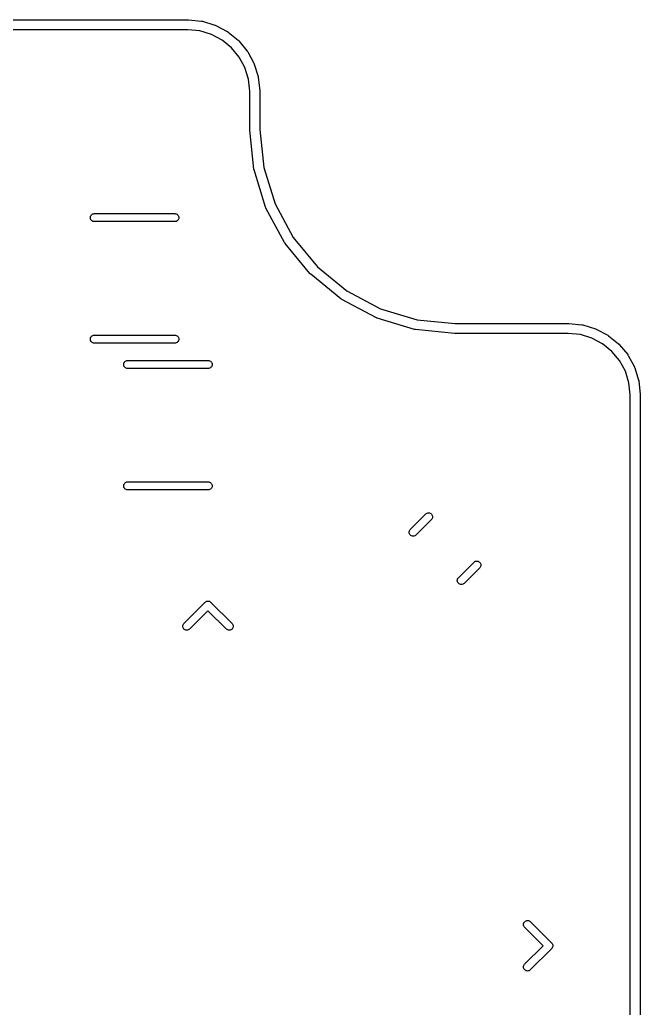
# Model space of a CAD drawing. Extents: x 69 to 230, y -100 to -50.
# Drawn here: x 221.18 to 230.47, y -65.94 to -51.12 of the extents above; entities that cross this region are included whole.
import ezdxf

# ---------------------------------------------------------------- set-up
doc = ezdxf.new("R2010")
doc.units = 0
doc.layers.add('BLACK', color=7, linetype='CONTINUOUS')

msp = doc.modelspace()

# ---------------------------------------------------------------- linework, layer by layer
at = {"layer": 'BLACK', "linetype": 'CONTINUOUS'}
for p, q in [((172.496, -51.125), (223.704, -51.125)), ((223.704, -51.125), (223.707, -51.1254)), ((223.707, -51.1254), (223.707, -51.1254)), ((223.707, -51.1254), (223.902, -51.1444)), ((223.902, -51.1444), (223.902, -51.1444)), ((223.902, -51.1444), (223.902, -51.1444)), ((223.902, -51.1444), (223.903, -51.1445)), ((223.903, -51.1445), (223.909, -51.1459)), ((223.909, -51.1459), (223.916, -51.1472)), ((223.916, -51.1472), (224.103, -51.2037)), ((224.103, -51.2037), (224.103, -51.2037)), ((224.103, -51.2037), (224.103, -51.2037)), ((224.103, -51.2037), (224.104, -51.204)), ((224.104, -51.204), (224.11, -51.2066)), ((224.11, -51.2066), (224.116, -51.2092)), ((224.116, -51.2092), (224.289, -51.3009)), ((223.696, -51.275), (172.496, -51.275)), ((223.88, -51.293), (223.696, -51.275)), ((224.052, -51.3451), (223.88, -51.293)), ((224.212, -51.4298), (224.052, -51.3451)), ((224.289, -51.3009), (224.289, -51.3009)), ((224.289, -51.3009), (224.29, -51.3014)), ((224.29, -51.3014), (224.295, -51.3052)), ((224.295, -51.3052), (224.301, -51.309)), ((224.301, -51.309), (224.452, -51.4323)), ((224.352, -51.5439), (224.212, -51.4298)), ((224.452, -51.4323), (224.453, -51.433)), ((224.453, -51.433), (224.458, -51.4378)), ((224.458, -51.4378), (224.462, -51.4426)), ((224.462, -51.4426), (224.587, -51.593)), ((224.467, -51.6829), (224.352, -51.5439)), ((224.552, -51.8417), (224.467, -51.6829)), ((224.587, -51.593), (224.587, -51.593)), ((224.587, -51.593), (224.587, -51.593)), ((224.587, -51.593), (224.587, -51.5938)), ((224.587, -51.5938), (224.591, -51.5995)), ((224.591, -51.5995), (224.595, -51.6051)), ((224.595, -51.6051), (224.688, -51.7768)), ((224.688, -51.7768), (224.688, -51.7777)), ((224.688, -51.7777), (224.691, -51.784)), ((224.691, -51.784), (224.694, -51.7903)), ((224.694, -51.7903), (224.751, -51.9767)), ((224.606, -52.0141), (224.552, -51.8417)), ((224.751, -51.9767), (224.752, -51.9777)), ((224.752, -51.9777), (224.753, -51.9844)), ((224.753, -51.9844), (224.754, -51.9911)), ((224.625, -52.1971), (224.606, -52.0141)), ((224.754, -51.9911), (224.775, -52.1852)), ((224.625, -52.2003), (224.625, -52.1971)), ((224.625, -52.7537), (224.625, -52.2003)), ((224.625, -52.2003), (224.625, -52.2003)), ((224.775, -52.1852), (224.775, -52.1862)), ((224.775, -52.1862), (224.775, -52.1895)), ((224.775, -52.1895), (224.775, -52.1928)), ((224.775, -52.1928), (224.775, -52.1962)), ((224.775, -52.1962), (224.775, -52.1963)), ((224.775, -52.1963), (224.775, -52.7497)), ((224.625, -52.7538), (224.625, -52.7537)), ((224.625, -52.7712), (224.625, -52.7538)), ((224.625, -52.7745), (224.625, -52.7712)), ((224.625, -52.7777), (224.625, -52.7745)), ((224.625, -52.7788), (224.625, -52.7777)), ((224.687, -53.3611), (224.625, -52.7788)), ((224.775, -52.7497), (224.775, -52.7669)), ((224.775, -52.7669), (224.835, -53.3381)), ((224.688, -53.3677), (224.687, -53.3611)), ((224.689, -53.3744), (224.688, -53.3677)), ((224.69, -53.3754), (224.689, -53.3744)), ((224.863, -53.9347), (224.69, -53.3754)), ((224.835, -53.3381), (225.004, -53.8833)), ((225.004, -53.8833), (225.275, -54.3854)), ((222.242, -54.0669), (222.248, -54.0565)), ((222.248, -54.0565), (222.255, -54.0474)), ((222.255, -54.0474), (222.264, -54.0399)), ((222.264, -54.0399), (222.275, -54.0343)), ((222.275, -54.0343), (222.286, -54.0309)), ((222.286, -54.0309), (222.295, -54.03)), ((222.295, -54.03), (223.505, -54.03)), ((223.505, -54.03), (223.514, -54.0309)), ((223.514, -54.0309), (223.525, -54.0343)), ((223.525, -54.0343), (223.536, -54.0399)), ((223.536, -54.0399), (223.545, -54.0474)), ((223.545, -54.0474), (223.552, -54.0565)), ((223.552, -54.0565), (223.558, -54.0669)), ((224.865, -53.941), (224.863, -53.9347)), ((224.868, -53.9473), (224.865, -53.941)), ((224.868, -53.9482), (224.868, -53.9473)), ((225.147, -54.4633), (224.868, -53.9482)), ((224.868, -53.9482), (224.868, -53.9482)), ((224.868, -53.9482), (224.868, -53.9482)), ((222.238, -54.09), (222.239, -54.0782)), ((222.239, -54.1018), (222.238, -54.09)), ((222.239, -54.0782), (222.242, -54.0669)), ((222.242, -54.1131), (222.239, -54.1018)), ((222.248, -54.1235), (222.242, -54.1131)), ((222.255, -54.1326), (222.248, -54.1235)), ((222.264, -54.1401), (222.255, -54.1326)), ((222.275, -54.1457), (222.264, -54.1401)), ((222.286, -54.1491), (222.275, -54.1457)), ((222.295, -54.15), (222.286, -54.1491)), ((223.505, -54.15), (222.295, -54.15)), ((223.514, -54.1491), (223.505, -54.15)), ((223.525, -54.1457), (223.514, -54.1491)), ((223.536, -54.1401), (223.525, -54.1457)), ((223.545, -54.1326), (223.536, -54.1401)), ((223.552, -54.1235), (223.545, -54.1326)), ((223.558, -54.1131), (223.552, -54.1235)), ((223.558, -54.0669), (223.561, -54.0782)), ((223.561, -54.1018), (223.558, -54.1131)), ((223.561, -54.0782), (223.562, -54.09)), ((223.562, -54.09), (223.561, -54.1018)), ((225.151, -54.4689), (225.147, -54.4633)), ((225.154, -54.4746), (225.151, -54.4689)), ((225.155, -54.4754), (225.154, -54.4746)), ((225.528, -54.9265), (225.155, -54.4754)), ((225.155, -54.4754), (225.155, -54.4754)), ((225.155, -54.4754), (225.155, -54.4754)), ((225.275, -54.3854), (225.639, -54.8252)), ((225.533, -54.9313), (225.528, -54.9265)), ((225.538, -54.9362), (225.533, -54.9313)), ((225.539, -54.9368), (225.538, -54.9362)), ((225.992, -55.3069), (225.539, -54.9368)), ((225.639, -54.8252), (226.082, -55.186)), ((226.082, -55.186), (226.586, -55.454)), ((225.998, -55.3107), (225.992, -55.3069)), ((226.004, -55.3145), (225.998, -55.3107)), ((226.005, -55.315), (226.004, -55.3145)), ((226.522, -55.5899), (226.005, -55.315)), ((226.005, -55.315), (226.005, -55.315)), ((226.005, -55.315), (226.005, -55.315)), ((226.586, -55.454), (227.132, -55.6189)), ((226.528, -55.5924), (226.522, -55.5899)), ((226.534, -55.5951), (226.528, -55.5924)), ((226.535, -55.5954), (226.534, -55.5951)), ((227.096, -55.7647), (226.535, -55.5954)), ((226.535, -55.5954), (226.535, -55.5954)), ((226.535, -55.5954), (226.535, -55.5954)), ((227.132, -55.6189), (227.704, -55.675)), ((227.704, -55.675), (229.404, -55.675)), ((229.404, -55.675), (229.407, -55.6754)), ((229.407, -55.6754), (229.407, -55.6754)), ((229.407, -55.6754), (229.602, -55.6944)), ((227.102, -55.766), (227.096, -55.7647)), ((227.109, -55.7674), (227.102, -55.766)), ((227.11, -55.7675), (227.109, -55.7674)), ((227.693, -55.8246), (227.11, -55.7675)), ((227.696, -55.825), (227.693, -55.8246)), ((227.693, -55.8246), (227.693, -55.8246)), ((229.396, -55.825), (227.696, -55.825)), ((229.58, -55.843), (229.396, -55.825)), ((229.602, -55.6944), (229.602, -55.6944)), ((229.602, -55.6944), (229.602, -55.6944)), ((229.602, -55.6944), (229.603, -55.6945)), ((229.603, -55.6945), (229.609, -55.6959)), ((229.609, -55.6959), (229.616, -55.6972)), ((229.616, -55.6972), (229.803, -55.7537)), ((229.803, -55.7537), (229.803, -55.7537)), ((229.803, -55.7537), (229.803, -55.7537)), ((229.803, -55.7537), (229.804, -55.754)), ((229.804, -55.754), (229.81, -55.7566)), ((229.81, -55.7566), (229.816, -55.7592)), ((229.816, -55.7592), (229.989, -55.8509)), ((222.238, -55.91), (222.239, -55.8982)), ((222.239, -55.9218), (222.238, -55.91)), ((222.239, -55.8982), (222.242, -55.8869)), ((222.242, -55.9331), (222.239, -55.9218)), ((222.242, -55.8869), (222.248, -55.8765)), ((222.248, -55.9435), (222.242, -55.9331)), ((222.248, -55.8765), (222.255, -55.8674)), ((222.255, -55.9526), (222.248, -55.9435)), ((222.255, -55.8674), (222.264, -55.8599)), ((222.264, -55.9601), (222.255, -55.9526)), ((222.264, -55.8599), (222.275, -55.8543)), ((222.275, -55.9657), (222.264, -55.9601)), ((222.275, -55.8543), (222.286, -55.8509)), ((222.286, -55.9691), (222.275, -55.9657)), ((222.286, -55.8509), (222.295, -55.85)), ((222.295, -55.97), (222.286, -55.9691)), ((222.295, -55.85), (223.505, -55.85)), ((223.505, -55.97), (222.295, -55.97)), ((223.505, -55.85), (223.514, -55.8509)), ((223.514, -55.9691), (223.505, -55.97)), ((223.514, -55.8509), (223.525, -55.8543)), ((223.525, -55.9657), (223.514, -55.9691)), ((223.525, -55.8543), (223.536, -55.8599)), ((223.536, -55.9601), (223.525, -55.9657)), ((223.536, -55.8599), (223.545, -55.8674)), ((223.545, -55.9526), (223.536, -55.9601)), ((223.545, -55.8674), (223.552, -55.8765)), ((223.552, -55.9435), (223.545, -55.9526)), ((223.552, -55.8765), (223.558, -55.8869)), ((223.558, -55.9331), (223.552, -55.9435)), ((223.558, -55.8869), (223.561, -55.8982)), ((223.561, -55.9218), (223.558, -55.9331)), ((223.561, -55.8982), (223.562, -55.91)), ((223.562, -55.91), (223.561, -55.9218)), ((229.752, -55.8951), (229.58, -55.843)), ((229.912, -55.9798), (229.752, -55.8951)), ((230.052, -56.0939), (229.912, -55.9798)), ((229.989, -55.8509), (229.989, -55.8509)), ((229.989, -55.8509), (229.99, -55.8514)), ((229.99, -55.8514), (229.995, -55.8552)), ((229.995, -55.8552), (230.001, -55.859)), ((230.001, -55.859), (230.152, -55.9823)), ((230.152, -55.9823), (230.153, -55.983)), ((230.153, -55.983), (230.158, -55.9878)), ((230.167, -56.2329), (230.052, -56.0939)), ((230.158, -55.9878), (230.162, -55.9926)), ((230.162, -55.9926), (230.287, -56.143)), ((222.738, -56.29), (222.739, -56.2782)), ((222.739, -56.2782), (222.742, -56.2669)), ((222.742, -56.2669), (222.748, -56.2565)), ((222.748, -56.2565), (222.755, -56.2474)), ((222.755, -56.2474), (222.764, -56.2399)), ((222.764, -56.2399), (222.775, -56.2343)), ((222.775, -56.2343), (222.786, -56.2309)), ((222.786, -56.2309), (222.795, -56.23)), ((222.795, -56.23), (224.005, -56.23)), ((224.005, -56.23), (224.014, -56.2309)), ((224.014, -56.2309), (224.025, -56.2343)), ((224.025, -56.2343), (224.036, -56.2399)), ((224.036, -56.2399), (224.045, -56.2474)), ((224.045, -56.2474), (224.052, -56.2565)), ((224.052, -56.2565), (224.058, -56.2669)), ((224.058, -56.2669), (224.061, -56.2782)), ((224.061, -56.2782), (224.062, -56.29)), ((230.252, -56.3917), (230.167, -56.2329)), ((230.287, -56.143), (230.287, -56.143)), ((230.287, -56.143), (230.287, -56.143)), ((230.287, -56.143), (230.287, -56.1438)), ((230.287, -56.1438), (230.291, -56.1495)), ((230.291, -56.1495), (230.295, -56.1551)), ((230.295, -56.1551), (230.388, -56.3268)), ((222.739, -56.3018), (222.738, -56.29)), ((222.742, -56.3131), (222.739, -56.3018)), ((222.748, -56.3235), (222.742, -56.3131)), ((222.755, -56.3326), (222.748, -56.3235)), ((222.764, -56.3401), (222.755, -56.3326)), ((222.775, -56.3457), (222.764, -56.3401)), ((222.786, -56.3491), (222.775, -56.3457)), ((222.795, -56.35), (222.786, -56.3491)), ((224.005, -56.35), (222.795, -56.35)), ((224.014, -56.3491), (224.005, -56.35)), ((224.025, -56.3457), (224.014, -56.3491)), ((224.036, -56.3401), (224.025, -56.3457)), ((224.045, -56.3326), (224.036, -56.3401)), ((224.052, -56.3235), (224.045, -56.3326)), ((224.058, -56.3131), (224.052, -56.3235)), ((224.061, -56.3018), (224.058, -56.3131)), ((224.062, -56.29), (224.061, -56.3018)), ((230.306, -56.5641), (230.252, -56.3917)), ((230.388, -56.3268), (230.388, -56.3277)), ((230.388, -56.3277), (230.391, -56.334)), ((230.391, -56.334), (230.394, -56.3403)), ((230.394, -56.3403), (230.451, -56.5267)), ((230.325, -56.7471), (230.306, -56.5641)), ((230.451, -56.5267), (230.452, -56.5277)), ((230.452, -56.5277), (230.453, -56.5344)), ((230.453, -56.5344), (230.454, -56.5411)), ((230.454, -56.5411), (230.475, -56.7352)), ((230.325, -56.7503), (230.325, -56.7471)), ((230.325, -68.3699), (230.325, -56.7503)), ((230.325, -56.7503), (230.325, -56.7503)), ((230.475, -56.7352), (230.475, -56.7362)), ((230.475, -56.7362), (230.475, -56.7395)), ((230.475, -56.7395), (230.475, -56.7428)), ((230.475, -56.7428), (230.475, -56.7462)), ((230.475, -56.7462), (230.475, -56.7463)), ((230.475, -56.7463), (230.475, -92.1537)), ((222.755, -58.0674), (222.764, -58.0599)), ((222.764, -58.0599), (222.775, -58.0543)), ((222.775, -58.0543), (222.786, -58.0509)), ((222.786, -58.0509), (222.795, -58.05)), ((222.795, -58.05), (224.005, -58.05)), ((224.005, -58.05), (224.014, -58.0509)), ((224.014, -58.0509), (224.025, -58.0543)), ((224.025, -58.0543), (224.036, -58.0599)), ((224.036, -58.0599), (224.045, -58.0674)), ((222.738, -58.11), (222.739, -58.0982)), ((222.739, -58.1218), (222.738, -58.11)), ((222.739, -58.0982), (222.742, -58.0869)), ((222.742, -58.1331), (222.739, -58.1218)), ((222.742, -58.0869), (222.748, -58.0765)), ((222.748, -58.1435), (222.742, -58.1331)), ((222.748, -58.0765), (222.755, -58.0674)), ((222.755, -58.1526), (222.748, -58.1435)), ((222.764, -58.1601), (222.755, -58.1526)), ((222.775, -58.1657), (222.764, -58.1601)), ((222.786, -58.1691), (222.775, -58.1657)), ((222.795, -58.17), (222.786, -58.1691)), ((224.005, -58.17), (222.795, -58.17)), ((224.014, -58.1691), (224.005, -58.17)), ((224.025, -58.1657), (224.014, -58.1691)), ((224.036, -58.1601), (224.025, -58.1657)), ((224.045, -58.1526), (224.036, -58.1601)), ((224.045, -58.0674), (224.052, -58.0765)), ((224.052, -58.1435), (224.045, -58.1526)), ((224.052, -58.0765), (224.058, -58.0869)), ((224.058, -58.1331), (224.052, -58.1435)), ((224.058, -58.0869), (224.061, -58.0982)), ((224.061, -58.1218), (224.058, -58.1331)), ((224.061, -58.0982), (224.062, -58.11)), ((224.062, -58.11), (224.061, -58.1218)), ((227.03, -58.7641), (227.264, -58.5298)), ((227.349, -58.6146), (227.115, -58.849)), ((227.264, -58.5298), (227.271, -58.5241)), ((227.271, -58.5241), (227.281, -58.5186)), ((227.281, -58.5186), (227.293, -58.5151)), ((227.293, -58.5151), (227.304, -58.514)), ((227.304, -58.514), (227.316, -58.5151)), ((227.316, -58.5151), (227.328, -58.5186)), ((227.328, -58.5186), (227.338, -58.5241)), ((227.338, -58.5241), (227.347, -58.5316)), ((227.347, -58.5316), (227.355, -58.5408)), ((227.355, -58.6078), (227.349, -58.6146)), ((227.355, -58.5408), (227.36, -58.5512)), ((227.36, -58.5973), (227.355, -58.6078)), ((227.36, -58.5512), (227.364, -58.5625)), ((227.364, -58.586), (227.36, -58.5973)), ((227.364, -58.5625), (227.365, -58.5743)), ((227.365, -58.5743), (227.364, -58.586)), ((227.014, -58.8045), (227.015, -58.7927)), ((227.015, -58.7927), (227.019, -58.7814)), ((227.019, -58.7814), (227.024, -58.771)), ((227.024, -58.771), (227.03, -58.7641)), ((227.015, -58.8162), (227.014, -58.8045)), ((227.019, -58.8275), (227.015, -58.8162)), ((227.024, -58.838), (227.019, -58.8275)), ((227.032, -58.8471), (227.024, -58.838)), ((227.041, -58.8546), (227.032, -58.8471)), ((227.051, -58.8602), (227.041, -58.8546)), ((227.063, -58.8636), (227.051, -58.8602)), ((227.074, -58.8648), (227.063, -58.8636)), ((227.086, -58.8636), (227.074, -58.8648)), ((227.097, -58.8602), (227.086, -58.8636)), ((227.108, -58.8546), (227.097, -58.8602)), ((227.115, -58.849), (227.108, -58.8546)), ((227.992, -59.2454), (228.003, -59.2398)), ((228.003, -59.2398), (228.014, -59.2364)), ((228.014, -59.2364), (228.026, -59.2352)), ((228.026, -59.2352), (228.037, -59.2364)), ((228.037, -59.2364), (228.049, -59.2398)), ((228.049, -59.2398), (228.059, -59.2454)), ((227.751, -59.4854), (227.985, -59.251)), ((228.07, -59.3359), (227.836, -59.5702)), ((227.985, -59.251), (227.992, -59.2454)), ((228.059, -59.2454), (228.068, -59.2529)), ((228.068, -59.2529), (228.076, -59.262)), ((228.076, -59.329), (228.07, -59.3359)), ((228.076, -59.262), (228.081, -59.2724)), ((228.081, -59.3186), (228.076, -59.329)), ((228.081, -59.2724), (228.085, -59.2838)), ((228.085, -59.3073), (228.081, -59.3186)), ((228.085, -59.2838), (228.086, -59.2955)), ((228.086, -59.2955), (228.085, -59.3073)), ((227.735, -59.5257), (227.736, -59.514)), ((227.736, -59.5375), (227.735, -59.5257)), ((227.736, -59.514), (227.74, -59.5027)), ((227.74, -59.5488), (227.736, -59.5375)), ((227.74, -59.5027), (227.745, -59.4922)), ((227.745, -59.4922), (227.751, -59.4854)), ((227.745, -59.5592), (227.74, -59.5488)), ((227.753, -59.5684), (227.745, -59.5592)), ((227.762, -59.5759), (227.753, -59.5684)), ((227.772, -59.5814), (227.762, -59.5759)), ((227.784, -59.5849), (227.772, -59.5814)), ((227.796, -59.586), (227.784, -59.5849)), ((227.807, -59.5849), (227.796, -59.586)), ((227.819, -59.5814), (227.807, -59.5849)), ((227.829, -59.5759), (227.819, -59.5814)), ((227.836, -59.5702), (227.829, -59.5759)), ((223.977, -59.839), (223.988, -59.8356)), ((223.988, -59.8356), (224, -59.8344)), ((224, -59.8344), (224.012, -59.8356)), ((224.012, -59.8356), (224.023, -59.839)), ((223.637, -60.1725), (223.955, -59.8543)), ((224, -59.9795), (223.722, -60.2574)), ((223.955, -59.8543), (223.957, -59.8521)), ((223.957, -59.8521), (223.96, -59.8502)), ((223.96, -59.8502), (223.967, -59.8446)), ((223.96, -59.8502), (223.96, -59.8502)), ((223.967, -59.8446), (223.977, -59.839)), ((224.278, -60.2574), (224, -59.9795)), ((224.023, -59.839), (224.033, -59.8446)), ((224.033, -59.8446), (224.04, -59.8499)), ((224.04, -59.8499), (224.043, -59.8521)), ((224.043, -59.8521), (224.045, -59.8543)), ((224.045, -59.8543), (224.363, -60.1725)), ((223.622, -60.2129), (223.623, -60.2011)), ((223.623, -60.2246), (223.622, -60.2129)), ((223.623, -60.2011), (223.626, -60.1898)), ((223.626, -60.236), (223.623, -60.2246)), ((223.626, -60.1898), (223.632, -60.1794)), ((223.632, -60.2464), (223.626, -60.236)), ((223.632, -60.1794), (223.637, -60.1725)), ((223.639, -60.2555), (223.632, -60.2464)), ((223.648, -60.263), (223.639, -60.2555)), ((223.659, -60.2686), (223.648, -60.263)), ((223.67, -60.272), (223.659, -60.2686)), ((223.682, -60.2732), (223.67, -60.272)), ((223.694, -60.272), (223.682, -60.2732)), ((223.705, -60.2686), (223.694, -60.272)), ((223.715, -60.263), (223.705, -60.2686)), ((223.722, -60.2574), (223.715, -60.263)), ((224.285, -60.263), (224.278, -60.2574)), ((224.295, -60.2686), (224.285, -60.263)), ((224.306, -60.272), (224.295, -60.2686)), ((224.318, -60.2732), (224.306, -60.272)), ((224.33, -60.272), (224.318, -60.2732)), ((224.341, -60.2686), (224.33, -60.272)), ((224.352, -60.263), (224.341, -60.2686)), ((224.361, -60.2555), (224.352, -60.263)), ((224.368, -60.2464), (224.361, -60.2555)), ((224.363, -60.1725), (224.368, -60.1794)), ((224.368, -60.1794), (224.374, -60.1898)), ((224.374, -60.236), (224.368, -60.2464)), ((224.374, -60.1898), (224.377, -60.2011)), ((224.377, -60.2246), (224.374, -60.236)), ((224.377, -60.2011), (224.378, -60.2129)), ((224.378, -60.2129), (224.377, -60.2246)), ((228.727, -64.6818), (228.728, -64.67)), ((228.728, -64.6936), (228.727, -64.6818)), ((228.728, -64.67), (228.731, -64.6587)), ((228.731, -64.7049), (228.728, -64.6936)), ((228.731, -64.6587), (228.737, -64.6483)), ((228.737, -64.7153), (228.731, -64.7049)), ((228.737, -64.6483), (228.744, -64.6392)), ((228.743, -64.7221), (228.737, -64.7153)), ((229.02, -65), (228.743, -64.7221)), ((228.744, -64.6392), (228.754, -64.6317)), ((228.754, -64.6317), (228.764, -64.6261)), ((228.764, -64.6261), (228.775, -64.6227)), ((228.775, -64.6227), (228.787, -64.6215)), ((228.787, -64.6215), (228.799, -64.6227)), ((228.799, -64.6227), (228.81, -64.6261)), ((228.81, -64.6261), (228.821, -64.6317)), ((228.821, -64.6317), (228.827, -64.6373)), ((228.827, -64.6373), (229.146, -64.9555)), ((228.743, -65.2779), (229.02, -65)), ((229.146, -64.9555), (229.148, -64.9574)), ((229.148, -64.9574), (229.15, -64.9596)), ((229.15, -64.9596), (229.15, -64.9597)), ((229.15, -64.9597), (229.155, -64.9665)), ((229.155, -64.9665), (229.161, -64.9769)), ((229.161, -64.9769), (229.161, -64.9769)), ((229.161, -64.9769), (229.164, -64.9882)), ((229.164, -65.0118), (229.161, -65.0231)), ((229.164, -64.9882), (229.166, -65)), ((229.166, -65), (229.164, -65.0118)), ((229.146, -65.0445), (228.827, -65.3627)), ((229.148, -65.0426), (229.146, -65.0445)), ((229.15, -65.0404), (229.148, -65.0426)), ((229.155, -65.0335), (229.15, -65.0403)), ((229.15, -65.0403), (229.15, -65.0404)), ((229.161, -65.0231), (229.155, -65.0335)), ((228.727, -65.3182), (228.728, -65.3064)), ((228.728, -65.3064), (228.731, -65.2951)), ((228.731, -65.2951), (228.737, -65.2847)), ((228.737, -65.2847), (228.743, -65.2779)), ((228.728, -65.33), (228.727, -65.3182)), ((228.731, -65.3413), (228.728, -65.33)), ((228.737, -65.3517), (228.731, -65.3413)), ((228.744, -65.3608), (228.737, -65.3517)), ((228.754, -65.3683), (228.744, -65.3608)), ((228.764, -65.3739), (228.754, -65.3683)), ((228.775, -65.3773), (228.764, -65.3739)), ((228.787, -65.3785), (228.775, -65.3773)), ((228.799, -65.3773), (228.787, -65.3785)), ((228.81, -65.3739), (228.799, -65.3773)), ((228.821, -65.3683), (228.81, -65.3739)), ((228.827, -65.3627), (228.821, -65.3683))]:
    msp.add_line(p, q, dxfattribs=at)

doc.saveas('drawing.dxf')
